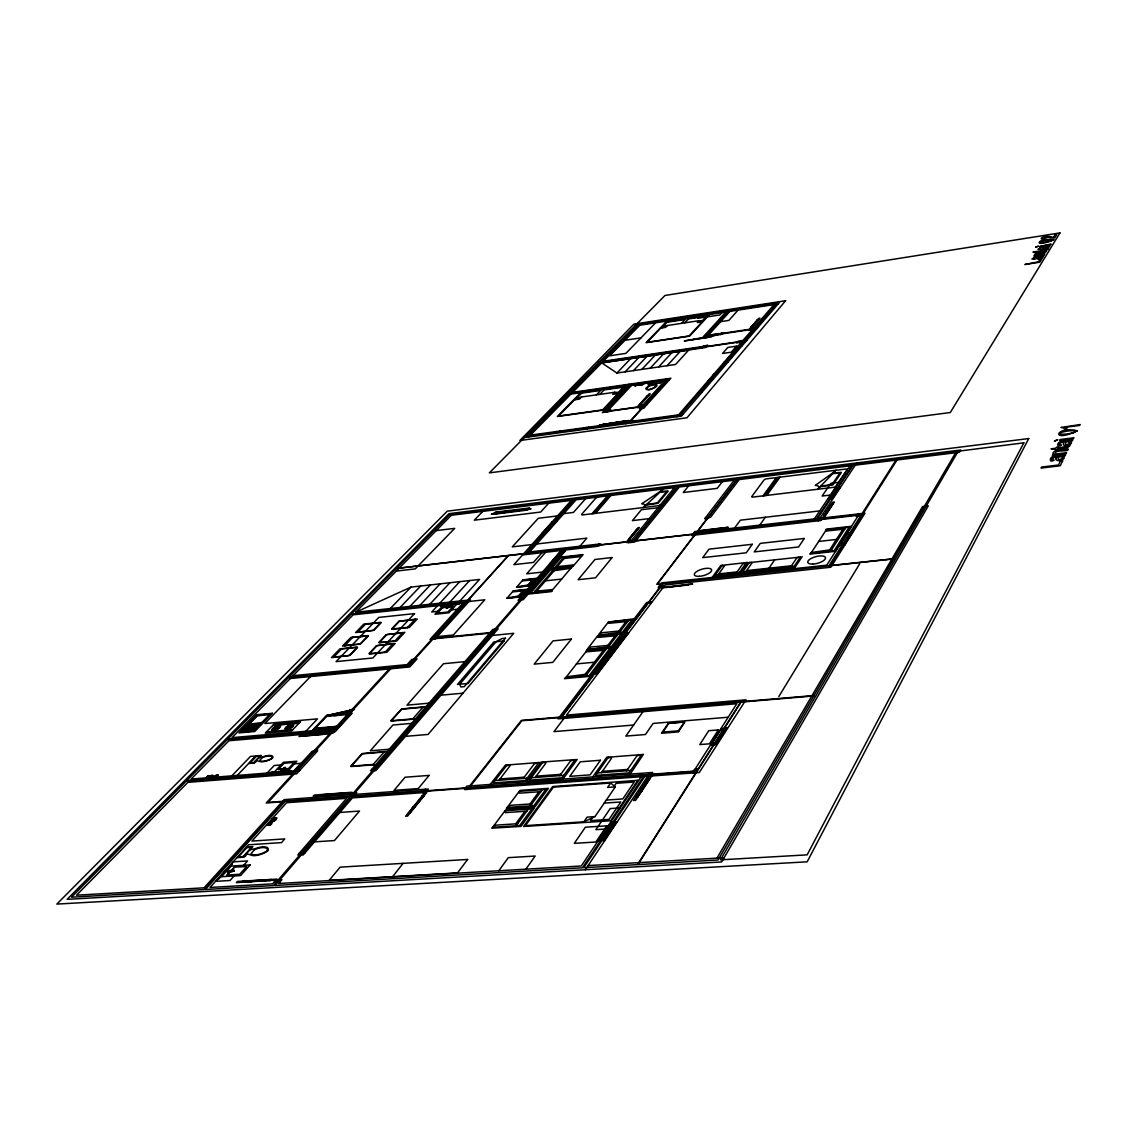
<?xml version="1.0" encoding="UTF-8"?>
<svg xmlns="http://www.w3.org/2000/svg" width="1137" height="1137" viewBox="0 0 1137 1137"><rect width="100%" height="100%" fill="white"/><g stroke="black" fill="none" stroke-linecap="round" stroke-linejoin="round"><path stroke-width="1.5" d="M1047.831 249.216L1046.168 249.5M272.795 821.44L271.047 821.937L272.752 821.298M656.731 383.439L656.589 384.704A7.874 2.288 -16 0 1 649.554 389.636A2.587 0.753 -16 0 1 648.332 389.82A7.874 2.288 -16 0 1 649.582 385.699L652.069 384.107M282.971 770.303L285.188 767.702M1067.913 445.931L1070.045 445.448L1067.785 447.523A12.038 4.207 -12.6 0 1 1065.085 447.935L1055.022 449.84L1055.363 449.143L1051.043 448.802L1055.832 448.205L1056.287 447.267L1058.092 447.04L1057.637 447.992L1067.814 446.244M447.893 606.192L449.584 605.595M1042.672 248.648A9.153 2.501 -13.1 0 0 1042.657 248.761L1042.714 248.42A19.627 5.372 -13.3 0 0 1042.8 247.425L1042.515 247.468M1056.117 458.779L1056.074 459.035A11.782 4.178 -12.6 0 0 1056.046 459.632C1058.177 462.517 1067.217 458.623 1063.266 456.221A5.259 1.862 -12.6 0 0 1065.071 455.823L1065.54 454.828A5.33 1.876 -12.6 0 1 1063.507 455.312A21.93 7.703 -12.6 0 1 1062.001 455.525L1055.761 456.292A10.617 3.766 -12.7 0 0 1054.17 456.534C1049.11 456.122 1049.138 463.868 1053.956 460.101M1036.745 258.056L1036.702 258.255A9.238 2.558 -13.1 0 0 1036.674 258.426M251.334 847.435L243.233 856.459L238.571 857.028M238.472 856.843L246.644 847.776L251.277 847.264M211.255 776.742L212.846 776.13M212.861 776.358L211.311 776.898M747.762 562.573L739.363 574.54M283.625 768.086L285.131 767.518M746.355 562.673L738.453 573.858L714.207 576.473L722.251 565.302L747.691 562.417M1047.774 249.486L1046.097 250.538A9.466 2.601 -13.1 0 1 1043.922 250.922M592.718 776.869L606.874 757.143L608.451 757.1L595.703 775.363L629.088 772.89L641.467 754.741L643.443 754.314L630.225 774.098M281.422 770.474L283.511 768.569M350.764 766.096L362.206 753.575L387.262 751.344M351.901 710.881L327.385 716.083L351.901 710.881L350.58 712.572L335.998 715.514M542.889 762.145L529.444 780.153L562.019 777.751L575.095 759.758L577.141 759.502L563.057 778.959L526.431 781.659L541.34 762.103L575.251 759.615M540.8 762.501L538.824 762.657L525.379 780.565L493.216 782.938L507.045 765.002L505.51 764.959L490.218 784.431M293.971 762.685L288.542 768.555L278.238 769.408L284.122 763.268L293.957 762.415M1061.205 427.469L1080.15 424.542L1079.709 425.437L1065.156 427.27A14.738 5.088 -12.7 0 1 1066.947 428.763L1064.801 429.019M227.599 871.397L228.821 870.899M228.921 871.113L228.281 871.567L231.522 871.269M390.872 720.616L401.588 708.948L426.02 706.589M437.702 612.928L442.89 607.442L453.066 606.319M522.65 580.112L535.655 578.79L529.87 585.456L516.44 587.26L530.482 585.768L536.962 578.278L522.906 579.884L516.88 586.891M513.043 591.141L526.147 589.762L520.263 596.555L506.732 598.346L520.874 596.868L527.469 589.236L513.299 590.828L507.258 597.948M716.992 858.122L922.59 506.533L928.261 505.88L721.682 861.945L67.111 899.367L448.973 513.668L960.68 450.01L959.372 452.27L739.277 479.558L710.611 517.193L705.423 517.818M447.651 607.968L446.614 608.409L447.95 607.513M778.831 696.526L859.7 563.767M829.1 565.657L861.263 514.89L695.631 533.992L657.385 584.077M716.338 744.55L726.699 728.177M850.362 533.822L843.839 544.14L844.976 544.012M844.421 544.879L852.025 532.855M857.838 516.312L826.784 565.16L661.549 582.897L658.55 586.848L664.008 586.266M695.361 772.663L697.606 769.124L694.451 769.365L692.945 771.71M839.873 545.39L847.52 533.352M860.396 513.725L858.89 516.099L856.232 516.397L858.179 513.981M692.717 772.862L693.471 771.682M695.005 769.323L736.776 703.746L558.068 718.882L645.93 603.434L651.444 602.866M711.137 744.948L721.554 728.59M694.21 772.89L696.555 769.209M839.646 473.447L832.099 484.419L820.559 486.224M841.295 472.722L832.924 484.874L820.004 486.792M830.678 551.118L845.743 527.611M829.754 549.811L842.929 529.288M268.247 824.012L269.27 824.268M271.189 821.099L273.264 818.441M447.608 607.798L449.755 605.865M810.908 553.293L826.301 529.814M802.182 556.59L794.194 568.656L712.132 577.468L720.759 565.53L722.251 565.302M824.95 515.644L832.44 504.373M825.121 515.615L832.611 504.359M823.785 517.946L830.394 507.997M830.522 507.798L834.359 502.028L832.625 502.241L828.774 508.012M800.533 556.76L793.143 567.917L741.637 573.446L749.425 562.346M751.927 563L745.986 571.499M684.801 722.222L678.334 731.915L661.535 733.28L668.087 723.601M639.534 791.437L633.494 800.505L635.597 800.363L641.623 791.295M639.733 791.139L650.591 774.823M636.18 796.852L647.72 779.513M636.393 796.824L647.934 779.499M651.117 774.78L652.666 772.449L466.724 786.164L464.934 788.453M828.646 508.196L820.886 520.476L691.936 535.413L694.878 531.59L728.22 527.284L699.44 530.609L698.317 532.073M823.813 515.772L831.303 504.515M823.984 515.757L831.474 504.487M637.544 796.753L649.071 779.413M637.758 796.739L649.284 779.399M641.822 790.997L651.885 775.846M790.926 566.652L796.639 558.082L798.615 557.244M831.957 497.864L838.253 488.441M604.216 840.456L616.552 821.966M647.124 776.329L649.568 772.677M832.511 498.518L839.845 487.546M585.313 869.748L647.664 776.301M818.199 520.874L856.744 462.944M678.462 730.821L684.161 722.279M641.183 776.77L581.277 865.982L278.636 883.506L281.905 879.711L236.368 882.667L237.477 881.417L251.831 880.578M814.263 519.055L850.007 465.829M598.844 840.783L611.237 822.321M828.205 499.029L835.567 488.057M662.928 732.072L668.712 723.544M768.982 568.187L774.667 559.859M592.505 817.773L590.558 820.616L609.034 819.393L620.788 801.969L604.216 803.106M614.293 786.008L616.155 783.308L634.247 782L622.82 798.941L606.291 800.093M594.964 816.622L615.33 786.875L610.654 783.009L553.421 787.159L525.408 825.633L583.892 821.795L594.964 816.622L587.09 817.148L583.892 821.795M626.658 770.787L636.407 756.546A2.118 0.91 -17.5 0 1 639.037 755.338L641.169 755.167M610.654 783.009L607.599 787.429L615.33 786.875M811.434 552.497L831.659 549.612M642.988 711.691L625.833 736.108L645.475 734.516L653.107 723.43L728.177 717.234M601.43 772.663L611.379 758.464A2.103 0.895 -17.8 0 0 610.242 757.555L608.124 757.725M736.534 572.707L742.703 563.98L746.099 563M525.877 869.194L535.172 856.033L508.296 857.653L498.816 870.757M453.094 606.547L447.921 611.99L437.816 613.113M667.959 491.369L658.096 503.279L645.873 505.141M666.339 492.037L657.385 502.852L646.484 504.572M759.573 525.379L765.357 517.264M718.2 574.682L724.553 565.771L722.038 565.629M765.499 495.547L778.774 477.327M766.75 495.391L780.01 477.17M763.012 495.846L776.315 477.625M559.788 775.647L570.078 761.548A2.089 0.881 -18.2 0 1 572.707 760.34L574.782 760.184M764.263 495.704L777.537 477.483M529.97 803.987L538.938 791.778M515.701 823.842L524.924 811.306M530.453 805.82L542.292 789.703M734.417 528.279L740.358 520.192L819.734 510.911M516.184 825.732L528.335 809.174M687.771 585.214L688.297 584.503M535.143 777.495L545.646 763.424A2.089 0.867 -18.5 0 0 544.58 762.515L542.52 762.671M508.012 807.384L508.793 806.332A1.791 0.767 -19.2 0 1 511.053 805.294L531.903 803.845M520.05 791.309L519.282 792.333A1.777 0.753 -19 0 0 520.163 793.129L540.871 791.65M493.486 827.239L494.282 826.158A1.819 0.796 -19.5 0 1 496.585 825.107L517.676 823.7M505.851 810.724L505.07 811.775A1.805 0.767 -19.2 0 0 505.937 812.6L526.872 811.164M507.145 807.469L519.239 791.338L545.76 789.462L533.964 805.579L507.372 807.426L506.306 808.322L535.214 806.446L548.446 788.339L520.149 790.386L519.268 791.352M492.605 827.324L505.027 810.752L531.846 808.933L519.723 825.505L492.847 827.281L491.752 828.205L520.973 826.4L534.575 807.796L505.965 809.771L505.07 810.766M666.509 587.474L667.049 586.763M523.247 778.475L533.836 764.434A2.089 0.867 -18.6 0 1 536.451 763.24L538.512 763.083M564.009 718.385L553.989 731.617L633.607 725.036M662.686 583.665L561.408 716.992L521.4 720.389L466.824 789.533M663.056 583.636L561.806 716.95L813.993 695.503L956.359 451.46L897.633 459.021L830.266 565.53L893.781 558.736M606.433 660.213L596.797 672.933L597.948 672.82M617.093 646.171L626.345 633.949L627.468 633.835M597.181 673.843L628.207 632.883M650.776 602.937L651.473 602.027L647.195 602.297L646.37 603.392M663.354 586.337L662.132 587.943L692.703 584.02L658.167 587.872L658.991 586.806M592.548 674.269L623.701 633.323M447.196 607.485L448.106 606.291M585.726 675.89L606.689 648.474M608.394 646.782L618.073 634.119M619.395 632.399L628.86 620.02M709.573 517.321L707.584 518.273M281.28 770.389L283.738 768.143M585.143 674.298L603.477 650.364M607.84 645.404L615.188 635.825M618.841 631.049L626.004 621.683M259.861 756.176L253.778 762.543L250.311 763.041M498.93 780.295L509.703 766.281A2.075 0.853 -18.9 0 0 508.694 765.372L506.661 765.542M250.183 762.813L256.322 756.403L259.776 755.934M722.393 481.662L717.22 488.341L683.266 492.506L688.61 485.854M587.559 648.829L597.437 636.151L621.172 633.821L611.521 646.484L587.161 649.568M598.758 634.46L608.409 622.067L631.93 619.708L622.493 632.087L598.36 635.185M565.7 677.737L587.005 650.378M588.326 648.73L590.942 647.038L609.574 645.233M598.176 636.095L597.664 637.416L616.908 635.654M599.512 634.375L602.084 632.712L620.56 630.879M609.134 622.01L608.65 623.318L627.723 621.513M465.417 788.424L464.507 789.561L699.255 772.52L745.971 699.809L566.468 715.116L664.989 584.972L830.849 567.235L864.959 513.199L694.124 532.557M392.592 876.67L403.123 863.353M1061.333 445.064C1056.486 448.817 1056.557 441.526 1061.517 441.625A10.475 3.667 -12.6 0 1 1063.067 441.383L1069.249 440.602A21.646 7.49 -12.6 0 0 1070.727 440.389A5.259 1.833 -12.6 0 0 1072.745 439.891L1072.276 440.872A5.188 1.805 -12.6 0 1 1070.5 441.255C1074.692 444.084 1064.53 447.026 1063.45 444.723A11.626 4.065 -12.5 0 1 1063.408 444.141L1063.45 443.771A24.915 8.712 -12.8 0 0 1063.536 442.194L1062.981 442.265M566.425 676.799L587.076 674.113M409.988 812.6L423.675 795.786M410.173 812.585L423.859 795.772M414.692 807.313L407.543 816.096L405.611 816.238L425.906 791.324M414.934 807.014L426.887 792.318L352.413 797.904L303.309 854.882L299.472 855.123L297.823 854.939L346.6 798.33L286.623 802.722L251.931 841.082L284.79 838.907L281.521 842.616L248.577 844.777L209.961 887.471L272.567 883.847L276.902 879.1L252.315 880.55M422.467 792.773L425.38 789.22M629.955 538.739L637.658 529.444M630.509 540.288L628.534 542.719L634.816 541.994L679.357 486.991L734.246 480.184L704.698 518.756L707.47 518.429M408.922 812.671L422.609 795.857M426.389 791.281L428.237 789.007L284.122 799.638L204.049 887.812L76.534 895.203L187.861 782.355L296.615 773.814L317.337 751.202L311.851 751.642L294.142 770.914M351.546 710.938L350.338 712.416L334.292 715.685M629.074 538.839L636.777 529.544M599.284 543.898L597.252 546.328L566.169 549.91L523.247 599.696L518.074 600.251L561.152 550.479L522.579 554.927M582.386 555.197L560.911 557.656L551.616 568.443L573.233 566.041L583.082 554.657L559.901 557.173M551.701 590.856L571.456 567.491M572.593 566.098L573.076 564.947L555.567 566.809M581.732 555.282L579.358 556.732L562.588 558.637M580.026 546.13L586.848 538.128L536.749 543.983M554.43 568.13L563.71 557.329M533.594 592.818L553.634 569.495M557.13 566.638L564.137 558.452M536.621 591.126L554.103 570.746M594.353 513.469L609.844 495.561M699.539 392.421L710.753 379.46M714.917 374.642L725.747 362.106M729.215 358.098L739.69 345.975M595.532 513.327L610.995 495.419M554.813 562.545L564.677 551.104M355.341 794.393L356.791 792.702L313.229 796.184L314.224 795.076L351.944 792.276L349.642 794.806M377.242 768.982L375.835 770.602L370.563 770.772L492.861 629.372L498.134 628.832L377.356 768.967L371.628 769.422M518.543 596.74L524.441 589.947M528.179 585.654L533.964 578.975M372.865 764.917L384.434 751.585M412.418 719.323L423.262 706.83M592.007 513.753L607.528 495.846M751.23 329.929L752.609 328.323M593.187 513.611L608.693 495.704M676.927 416.753L775.335 303.067M550.777 563L560.669 551.573M345.421 793.811L346.387 792.688M270.009 880.706L271.103 879.441M751.06 327.243L757.597 319.867M518.316 596.015L522.778 590.87M527.938 584.944L532.315 579.884M750.122 329.176L749.226 330.199L756.432 329.147M751.927 327.115L758.464 319.724M750.463 329.119L759.942 318.189L758.606 318.403L749.553 328.806L757.825 327.541M507.571 597.92L519.268 595.916M513.512 591.141L513.171 591.851L523.731 590.771M517.264 586.848L528.876 584.83M523.105 580.183L522.778 580.879L533.267 579.785M545.618 552.269L526.701 573.83L542.463 572.067M570.774 568.287L552.383 570.945M351.759 765.798L362.021 754.172M391.81 720.389L401.418 709.488M250.865 881.672L251.348 881.644M251.703 880.734L252.172 880.706M327.101 795.033L327.555 795.005M327.84 794.194L328.295 794.166M542.022 552.681L533.452 562.431L513.867 564.648L571.371 500.394L451.361 515.274L355.682 612.26L470.476 599.853L435.229 638.838L430.056 639.364L463.072 602.994L353.152 614.819L231.976 737.643L338.158 728.462L335.287 731.603L228.921 740.741L191.101 779.072L299.685 770.474M585.669 498.617L573.46 512.417L563.824 513.597M242.11 882.34L243.219 881.076M318.715 795.786L319.71 794.664M546.57 532.486L556.164 521.727M542.676 532.94L552.298 522.196M720.318 334.562L721.753 332.956M722.933 333.255L704.457 335.557M723.274 333.198L722.35 334.221L703.007 337.163L727.268 310.472M716.58 335.117L684.318 340.958L711.535 336.879L712.572 335.713M716.807 335.088L718.257 333.482M234.094 875.959L230.029 880.493L215.803 881.331L233.455 861.818L247.539 860.936L243.631 865.314M701.913 348.05L703.391 346.401M232.431 871.297L232.971 870.7C223.648 869.549 226.59 874.367 233.81 870.999M738.084 310.117L728.845 320.407L720.631 321.657M271.771 821.056L272.439 820.317A9.75 3.837 -21.2 0 0 274.898 820.019L275.879 819.948L274.06 820.942A9.821 3.894 -21.3 0 0 271.857 820.971M270.705 822.435L268.304 825.348L270.08 825.235L271.601 823.543L269.824 823.671M272.624 820.317L274.841 818.114L276.618 817.986L275.111 819.663L273.335 819.777M229.347 870.644L227.301 871.582L228.423 871.51M274.06 820.942L274.898 820.019M702.879 346.472L707.626 345.094L705.452 347.524L597.65 363.485M227.201 875.135L234.435 867.076L246.686 866.565L239.665 874.268L226.959 875.035L234.577 867.076M707.157 336.538L731.318 309.847M630.282 423.12L632.74 420.32L599.298 425.039L628.875 420.448L627.638 421.813M268.36 823.998L267.266 825.206L269.938 822.492M272.184 819.635L273.377 818.441M639.491 407.401L641.169 405.568M625.819 423.731L627.553 421.827M568.514 392.919L670.873 378.223L643.585 408.325L639.477 408.766L666.566 378.848M465.772 601.814L407.941 665.6L289.04 677.14L351.319 614.136L466.611 601.558L508.239 555.609L396.429 568.514L351.489 613.966M548.745 503.194L540.672 512.048L474.3 520.178L482.784 511.38M459.874 601.004L479.544 579.444L411.011 587.09L355.682 612.26M624.611 421.031L603.591 424.371M639.918 404.189L647.607 395.761M640.699 404.09L648.374 395.648M661.237 381.549L659.645 382.814M662.246 380.994L660.512 382.899L648.289 384.647L650.037 382.743M722.08 312.576L719.948 314.935L697.947 318.303L700.136 315.958M337.305 726.316L316.782 728.789L317.493 728.035M316.569 751.259L317.749 749.965L314.835 750.207M334.534 731.659L333.368 732.924L330.483 733.166M351.361 713.169L337.49 728.305L338.357 728.22L352.228 713.098L326.561 715.386L312.49 730.466L327.413 715.301M649.298 384.079L650.179 383.126M293.886 770.929L300.879 763.325L294.725 763.822M312.192 751.628L314.636 750.42M330.185 732.029L328.451 733.933L298.974 736.449L310.5 734.687M449.84 602.084L469.624 580.552M649.739 384.434L648.246 384.96L650.321 384.349M667.092 365.716L680.281 351.361M702.183 321.799L689.107 335.941L647.209 342.251L660.782 328.11L667.362 325.523L699.028 320.691L702.183 321.799L697.308 322.538L699.028 320.691M288.059 770.73L296.842 761.221L283.355 762.316L274.5 771.81M324.116 734.303L324.898 733.464M290.361 771.213L290.944 770.573L270.606 772.776M641.254 384.249A6.651 1.919 -16 0 0 640.756 384.931L639.648 385.088A6.637 1.919 -16.1 0 0 640.486 384.349M641.737 384.292L641.225 384.832L643.727 384.008L640.373 384.363M642.377 383.865L641.794 384.747M437.518 605.737L431.719 611.99L437.603 611.365M439.82 603.164L459.746 581.647M642.22 384.69L643.315 383.51M658.65 366.938L671.953 352.569M642.661 384.633L643.826 383.624M637.118 384.946L634.617 385.784L638.667 384.661M638.98 384.32L638.241 385.116L640.756 384.931M639.889 384.889L640.628 384.079M394.667 641.254L402.768 632.57M407.33 627.681L415.275 619.182M384.889 652.439L393.132 643.613M429.843 604.244L449.911 582.741M650.222 368.175L663.653 353.792M635.754 384.818L635.185 385.699M635.611 385.628L636.706 384.448M636.038 385.571L637.217 384.576M267.124 773.046L274.216 765.471L280.896 764.945M303.266 736.08L304.048 735.241M606.689 411.964L633.21 383.638M607.3 411.878L609.02 410.045M586.791 429.061L588.568 427.157M628.974 384.249L602.354 412.575L609.46 411.523L610.754 409.803L604.074 410.727M305.853 731.247L317.465 718.868L264.836 723.53L310.543 676.543M585.228 428.279L585.939 427.526M617.917 393.644L602.624 409.874L558.565 416.028L574.398 399.826L581.519 396.984L614.804 392.251L617.917 393.644L612.786 394.368L614.804 392.251M684.772 322.865L688.425 318.971L706.688 316.171L702.709 320.478L699.738 320.932M625.62 386.239L603.15 410.13L557.357 416.512L580.68 392.677M419.894 605.325L440.104 583.835M641.837 369.397L655.367 355.014M633.494 370.605L647.109 356.222M378.934 642.362L386.097 634.773M391.725 628.832L398.746 621.399M379.545 642.306L386.708 634.716M392.322 628.775L399.343 621.342M369.056 653.519L376.347 645.802M369.667 653.462L376.958 645.745M681.546 323.363L685.213 319.469L667.106 322.254L662.97 326.546L665.898 326.106M410.002 606.391L430.369 584.93M625.165 371.827L638.88 357.43M234.236 870.956L234.137 870.175L232.332 870.629M240.66 731.83L256.976 715.358L270.535 713.837M616.894 373.035L675.563 364.48L688.638 350.125L601.729 362.874L616.894 373.035L630.665 358.624M349.5 655.31L356.89 647.607M360.457 643.727L367.706 636.166M373.391 630.239L380.497 622.82M368.303 636.095L360.287 644.125L342.507 646.043L350.892 637.416L368.075 635.654M373.988 630.168L381.094 622.763M599.81 394.383L604.074 389.92L623.261 387.177L618.613 392.109L615.487 392.563M350.111 655.253L357.487 647.55M237.235 775.42L255.839 755.977L250.481 756.418L231.834 775.846M667.362 325.523L665.586 327.385L660.782 328.11M400.125 607.456L420.647 586.01M596.413 394.866L600.706 390.403L581.675 393.132L576.857 398.064L579.941 397.623M555.325 433.353L557.144 431.463M559.02 431.861L559.759 431.108M1035.04 258.98L1031.927 259.051L1035.267 256.763A8.329 2.317 -13.2 0 1 1036.503 256.55L1041.393 255.782A17.24 4.747 -13.2 0 0 1042.558 255.583A4.178 1.151 -13.2 0 0 1044.15 255.185L1043.766 255.825A4.122 1.137 -13.2 0 1 1042.359 256.152C1045.031 257.374 1040.099 259.193 1038.763 259.037M390.289 608.522L411.011 587.09M1041.037 249.316L1037.953 249.401L1041.236 247.155A8.243 2.26 -13.2 0 1 1042.458 246.942L1042.288 247.511M655.608 322.809L625.89 353.38L609.688 355.796L639.804 325.239M214.41 777.225L216.513 775.391M215.163 776.443L218.162 775.064L216.954 776.301M214.907 777.566L217.053 775.349M217.593 775.306L216.272 777.012L212.377 777.196M333.439 657.413L341.953 648.63M344.511 645.844L352.868 637.217M357.572 632.357L365.773 623.915M836.05 470.249L817.617 489.265A9.238 3.198 -14.9 0 0 815.243 485.414L834.999 471.329M209.535 777.125A9.267 3.425 -21.3 0 0 210.615 775.804L212.548 775.136L212.008 775.69A9.281 3.439 -21.2 0 0 210.487 777.04M270.734 714.349L254.589 730.821L240.916 732.342M210.118 777.566L211.581 776.059L213.657 775.889L212.193 777.395M581.519 396.984L579.458 399.115L574.398 399.826M249.586 731.148L256.28 724.312M249.927 731.119L256.621 724.269M250.979 731.02L257.658 724.184M251.32 730.992L258 724.155M207.232 777.068L208.227 776.059M252.357 730.906L259.051 724.056M206.607 778.22L208.767 776.017M252.712 730.878L261.027 723.331M207.9 777.736L210.643 777.026M208.298 776.983L209.862 775.718L206.522 777.125L210.004 775.917L207.517 776.116M269.099 715.045L253.75 730.778L241.598 731.844L257.346 715.912L268.915 714.533M244.199 731.617L250.907 724.781M245.35 731.517L252.059 724.681M245.691 731.489L252.4 724.653M246.729 731.389L253.778 724.525M248.193 731.262L254.887 724.425M248.534 731.233L255.242 724.397M243.858 731.645L250.566 724.809M281.692 770.317L282.587 769.991M528.591 437.006L640.188 323.889M261.794 722.535L249.955 724.113M449.328 605.922L447.253 607.513M663.624 488.896L643.229 507.557A8.94 2.999 -16.4 0 0 641.765 503.748L662.459 489.962M668.215 723.459L684.517 721.753M376.404 645.745L395.179 643.4L386.935 652.24L369.354 653.988M349.983 655.367L331.421 657.612L339.949 648.829L357.26 647.095M272.311 819.635L275.538 819.18M386.182 634.702L404.8 632.357L396.699 641.041L379.204 642.817M398.817 621.328L417.279 618.969L409.348 627.482L391.967 629.273M373.888 630.268L355.597 632.57L363.797 624.114L380.824 622.337M448.419 605.936L449.286 605.666M638.809 384.761L639.804 384.477M639.847 384.69L638.937 384.96M288.471 768.612L278.394 769.65M650.25 383.055L650.975 382.814M232.787 870.629L234.179 871.013L231.607 871.454M271.658 730.068L273.235 729.385M279.034 726.898L280.612 726.216M284.847 728.916L286.425 728.234M292.223 725.733L293.801 725.051M446.656 607.684L446.244 608.38M1045.599 250.069L1032.95 252.101L1036.034 252.57L1043.908 250.95M284.449 768.37L285.515 767.361L283.397 768.47M1073.271 432.756L1069.05 433.666A32.746 11.199 -12.6 0 1 1065.824 434.092L1060.849 434.277M258.838 757.825L263.144 756.801A8.997 3.354 -20.8 0 1 272.88 757.668A2.956 1.109 -20.7 0 1 272.155 758.422A8.968 3.34 -20.7 0 1 259.009 761.165L256.067 760.738M249.913 849.879L255.569 848.572A11.839 4.775 -21.7 0 1 268.289 850.106A3.894 1.563 -21.6 0 1 267.351 851.172A11.811 4.747 -21.6 0 1 250.097 854.654L246.246 853.944M1045.727 248.633L1047.717 247.639L1046.594 246.928A4.889 1.336 -13.2 0 0 1044.832 247.127L1044.178 247.212M1042.146 247.525L1040.625 247.923A3.454 0.952 -13.2 0 0 1040.895 249.415M1036.319 257.133L1034.713 257.516A3.482 0.966 -13.2 0 0 1034.897 259.065M1045.372 249.273L1042.743 249.074M1042.601 246.914L1047.305 246.175A17.069 4.647 -13.1 0 0 1048.456 245.976A4.136 1.137 -13.1 0 0 1050.048 245.578L1049.664 246.203A4.093 1.123 -13.1 0 1 1048.257 246.53C1050.929 248.463 1044.605 249.543 1044.462 248.662M636.265 324.486L779.456 302.442L681.461 416.128L524.285 437.589M281.535 770.943L281.834 770.588M634.759 326.006L778.149 303.963M757.285 319.909L758.635 319.71M624.98 340.276L640.984 337.86M750.889 327.271L752.239 327.072M688.34 340.29L707.64 337.362M1036.518 257.104L1036.788 257.061A19.826 5.5 -13.3 0 1 1036.702 258.071M599.27 361.85L706.93 345.875M747.151 339.906L738.069 341.256L736.634 342.905L745.744 341.555M737.97 346.231L742.262 345.591M737.117 347.226L738.823 346.97M728.362 357.331L730.096 357.075M727.481 358.354L731.802 357.714M723.999 362.362L728.348 361.737M723.104 363.399L724.852 363.144M598.559 496.968L595.916 498.02L581.774 514.194A2.189 0.725 -16.9 0 0 581.632 514.421M566.78 394.667L669.295 379.985M714.079 373.831L715.827 373.59M713.155 374.897L717.546 374.258M708.991 379.715L713.396 379.076M708.067 380.781L709.829 380.525M647.294 395.804L648.687 395.605M698.715 391.583L700.491 391.327M697.763 392.677L702.225 392.052M639.605 404.246L641.012 404.047M646.882 404.758L637.999 406.008L648.872 394.07L650.265 393.871L637.445 407.629L640.813 407.217M640.06 408.041L644.466 407.43M526.161 435.698L683.11 414.223M556.419 432.216L587.857 427.924M1059.101 450.224L1068.311 449.087L1067.856 450.039C1067.657 451.631 1053.232 449.726 1055.662 453.606A2.459 0.867 -12.7 0 0 1056.145 453.72L1057.311 453.762A9.38 3.297 -12.6 0 0 1059.03 453.606L1066.577 452.697L1066.108 453.649L1052.308 455.326L1054.454 454.175A5.188 1.833 -12.7 0 1 1053.189 452.995M660.611 491.653L667.874 490.928M1065.284 441.98L1066.136 441.881A6.211 2.175 -12.6 0 1 1068.41 441.724M660 492.207L666.254 491.61M833.336 473.063L841.181 472.324M832.781 473.617L839.561 473.02M436.238 530.595L454.701 528.364L415.261 568.884L396.316 571.072M557.457 515.942L538.298 518.273L512.29 546.869L531.832 544.58M838.893 482.386L830.749 483.367L822.165 496.03L830.38 495.05M1057.978 456.932L1058.845 456.832M658.067 507.713L641.424 509.717L632.414 520.618L649.184 518.628M551.815 522.253L556.647 521.67M835.041 488.114L840.371 487.475M551.616 522.949L555.339 522.636M834.942 488.981L839.319 488.313M550.251 524.484L551.218 524.356M837.216 490.004L838.282 489.876M228.878 870.572L227.215 871.312L227.627 871.951M544.751 530.624L545.717 530.51M833.023 496.272L834.089 496.144M543.372 532.173L547.394 531.548M828.845 498.077L833.037 497.736M542.193 532.997L547.053 532.429M827.665 499.1L833.051 498.461M1036.773 258.739C1036.916 259.932 1043.894 257.332 1040.767 256.55A4.932 1.364 -13.2 0 0 1038.891 256.749L1038.223 256.834A15.591 4.321 -13.3 0 1 1038.252 257.744L1038.28 258.056M831.09 504.544L832.824 504.331M636.478 529.586L637.829 529.43M829.001 507.983L828.873 508.182M830.308 507.827L830.166 508.026M281.621 770.815L281.479 770.659M1055.619 457.216L1056.145 457.159A25.241 8.954 -12.9 0 1 1056.06 458.779M823.6 515.8L825.348 515.601M628.903 538.853L630.268 538.696M695.403 533.864L633.494 541.013L677.879 486.309L737.387 478.919L656.888 584.29L893.682 558.907M695.275 534.035L565.416 549.015L352.029 796.227L468.444 787.671M597.536 545.987L599.569 545.746L600.848 543.856L529.657 551.942L576.118 499.797L674.426 487.602L631.66 540.16L627.326 540.786L638.028 527.682L639.378 527.525L626.757 542.619L628.818 542.377M560.157 551.63L565.174 551.047M259.421 724.027L249.159 724.923M559.958 552.383L560.967 552.269L551.488 562.175M560.825 552.426L563.838 552.085M558.565 554.003L559.56 553.89M826.173 529.146L851.499 526.275L835.581 551.303L809.786 554.131M552.909 560.527L553.918 560.413M825.689 529.885L849.112 527.227L834.117 550.749L810.283 553.364M552.639 561.891L555.666 561.55M844.805 529.075L825.945 531.036M550.265 563.057L555.325 562.474M846.951 533.424L852.594 532.784M846.866 534.376L851.485 533.708M849.282 535.527L850.405 535.413M572.01 567.434L550.564 569.836L530.482 593.159L552.269 590.799M818.683 541.439L836.391 539.464M844.933 542.406L846.07 542.278M840.541 544.339L843.938 543.969M839.305 545.447L844.99 544.822M545.433 580.851L561.664 579.074M749.226 562.63L800.334 557.059M534.887 591.311L552.284 589.563M551.63 591.567L528.051 594.111L549.455 569.296L573.375 566.084M746.611 570.603L791.523 565.757M718.783 573.872L737.117 571.897M742.759 571.84L794.209 566.297M468.998 601.487L484.788 599.796L453.379 634.972L437.233 636.621M715.272 574.995L739.491 572.394M459.86 603.52L440.232 605.737L459.76 603.633M448.134 606.248L446.614 607.897L447.466 607.854M442.563 607.613L453.151 606.476M451.574 609.873L457.387 609.261M666.58 587.388L687.885 585.058M365.46 624.227L380.298 622.664M399.94 621.086L414.977 619.509M357.885 632.044L372.794 630.481M392.521 628.946L407.629 627.368M352.555 637.53L367.521 635.981M387.319 634.46L402.47 632.897M750.917 562.445L751.813 562.531M344.824 645.518L359.846 643.983M379.744 642.476L394.965 640.927M634.247 618.77L608.451 622.067M341.64 648.957L356.691 647.436M377.569 645.489L392.833 643.94M492.42 635.455L513.725 633.309L428.08 734.445L405.468 736.35M333.752 657.087L348.888 655.566M369.866 653.647L385.201 652.112M623.673 632.684L597.479 636.151M623.133 633.38L628.761 632.826M622.266 634.531L627.894 633.977M624.895 635.881L626.018 635.768M293.104 675.676L407.16 664.591L411.793 659.474L417.037 658.963L409.817 666.936L290.319 678.505M618.571 644.21L619.708 644.096M613.838 646.299L618.23 646.058M587.047 649.582L612.701 647.095M464.919 661.649L443.487 663.724L407.003 705.153L428.962 703.192M617.633 646.839L616.496 646.953L607.044 659.417L608.196 659.304M612.942 647.479L616.339 647.138M586.379 650.435L610.114 648.147L589.208 675.563L565.075 677.794M615.003 648.914L616.14 648.801M605.381 650.179L586.337 651.814M608.551 657.413L609.702 657.314M603.761 659.531L607.201 659.218M602.283 660.796L607.584 660.1M576.459 663.909L594.395 662.217M604.927 662.217L606.064 662.104M598.332 670.901L599.483 670.787M593.486 673.047L596.953 672.734M591.979 674.326L597.749 673.786M564.378 678.69L590.501 676.288M440.943 695.19L463.029 693.186M402.242 709.133L422.85 707.299M350.338 714.263L326.376 716.395L315.347 728.22L339.466 726.131M274.784 724.141L299.344 721.967M283.98 724.056L288.471 723.658M273.804 725.15L298.377 722.99M272.624 725.534L298.96 723.217M392.08 720.659L412.83 718.854M266.484 731.901L292.905 729.599M415.204 719.081L391.085 721.085M313.812 729.883L337.959 727.794M313.585 730.139L337.732 728.05M411.466 723.402L392.947 724.994L370.292 750.79L389.081 749.255M310.856 734.658L330.668 732.967M303.877 735.44L324.798 733.564M303.366 735.98L324.287 734.104M669.281 723.288L683.905 722.08M255.029 761.833L255.939 761.747L254.29 762.899L254.674 762.188M362.874 753.788L384.008 752.069M662.303 732.129L679.102 730.778M720.915 728.646L727.339 728.121M725.974 729.329L724.681 729.428L715.784 743.47L717.077 743.371M720.673 729.982L724.539 729.67M723.217 731.759L724.496 731.645M283.88 768.086L284.648 768.029M283.653 768.513L283.17 769.92M210.615 775.804L212.008 775.69M212.804 776.77L215.561 776.543M270.62 772.421L291.058 770.801L270.507 772.549M206.181 777.807L210.317 777.367M352.029 766.096L373.306 764.405M375.722 764.689L350.949 766.537M717.276 741.111L718.57 741.011M712.046 743.541L715.94 743.228M710.497 745.005L716.978 744.493M507.045 765.002L538.981 762.515M608.48 757.185L641.609 754.598M536.124 776.173L560.754 774.325M499.939 778.973L524.242 777.168M602.354 771.327L627.581 769.451M495.05 780.579L527.17 778.191M531.221 777.779L563.753 775.363M597.394 772.961L630.737 770.474M319.483 794.919L346.174 792.944M318.943 795.53L345.634 793.555M422.182 795.886L424.101 795.744M647.465 779.527L649.54 779.385M339.878 812.458L359.505 811.065L334.463 840.556L314.523 841.863M413.243 807.142L412.29 807.483L413.015 807.426M414.692 807.043L415.417 806.986L414.451 807.327M639.989 791.125L639.008 791.48L639.79 791.423M641.566 791.011L642.348 790.954L641.367 791.309M274.628 818.356L276.788 818.199L273.548 819.55M274.401 818.583L276.192 818.469M273.15 818.782L274.301 818.711M271.999 819.095L275.865 818.825M270.848 821.127L273.477 820.942L272.212 822.335L269.597 822.52M408.481 812.713L410.414 812.571M635.924 796.866L638.028 796.71M269.597 823.913L271.771 823.756L268.517 825.121M269.384 824.154L271.175 824.027M266.968 824.652L270.848 824.396M267.692 824.837L268.844 824.751M268.73 824.879L270.521 824.751M620.29 807.881L610.214 808.563L595.902 829.655L606.12 829.001M1039.204 258.369L1038.479 258.312M610.569 822.364L617.22 821.923M246.558 847.008L252.869 846.596L243.261 857.255L236.937 857.668M615.685 823.273L614.35 823.359L603.761 839.191L605.111 839.12M610.185 823.884L614.179 823.614M612.601 825.974L613.937 825.888M244.881 855.479L246.061 855.394L243.886 856.985L244.412 855.99M298.903 853.432L304.887 853.048M605.552 836.534L606.888 836.448M599.91 839.177L603.946 838.935M598.176 840.826L604.884 840.414M231.863 864.063L218.631 878.958M231.877 864.305L218.858 878.702M242.963 881.36L270.961 879.597M242.352 882.056L270.251 880.422M274.202 881.957L280.27 881.601M588.085 865.584L724.141 857.71M229.29 870.828L231.92 870.828M1051.427 239.722L1047.66 240.063A27.117 7.433 -13.2 0 0 1045.13 240.475L1041.833 241.229A2.672 0.725 -13.2 0 0 1040.725 242.664M1040.838 242.607L1044.747 242.266A25.881 6.978 -13.1 0 0 1047.276 241.854L1050.588 241.101A2.771 0.753 -13.1 0 0 1051.54 239.665M1068.382 441.739C1073.044 442.705 1064.886 446.4 1065.412 443.402A19.599 6.85 -12.8 0 0 1065.341 441.966M1047.888 237.022C1035.636 242.593 1041.904 233.81 1052.308 237.192A7.419 2.004 -13.1 0 0 1053.487 237.391L1054.951 235.032L1056.671 234.762L1054.738 237.931L1050.19 237.59M1074.294 430.639L1069.476 430.852A34.451 12.052 -12.6 0 0 1066.264 431.264L1062.057 432.174A3.383 1.165 -12.6 0 0 1060.693 434.348M276.447 728.746L276.518 728.874A2.061 0.753 -20.4 0 0 278.082 727.538M1053.772 460.229A4.434 1.578 -12.7 0 1 1053.359 457.742M1053.345 457.714A3.013 1.066 -12.7 0 1 1055.506 457.273M1058.035 456.918A19.855 7.049 -12.8 0 1 1058.05 458.41C1057.978 461.508 1065.81 457.301 1061.233 456.719A6.282 2.231 -12.6 0 0 1058.831 456.861M1057.438 450.465A10.844 3.837 -12.7 0 1 1059.101 450.224M1053.26 452.981A4.96 1.748 -12.7 0 1 1057.382 450.366M1061.148 445.207A4.377 1.535 -12.6 0 1 1060.722 442.776A2.985 1.038 -12.6 0 1 1062.839 442.307M1074.437 430.568A3.51 1.208 -12.6 0 1 1073.342 432.813M1061.304 427.427A11.938 4.122 -12.7 0 1 1064.587 429.075M847.079 469.538A2.246 0.767 -14.6 0 1 847.008 469.723L835.937 486.195A2.288 0.796 -14.7 0 1 833.179 487.375L753.319 497.025A2.246 0.767 -15.4 0 1 751.87 496.784M847.037 469.311A2.246 0.767 -14.6 0 0 845.502 469.084L766.75 478.805A2.217 0.753 -15.3 0 0 764.05 479.956L751.927 496.343A2.246 0.767 -15.4 0 0 751.827 496.585M349.258 710.44A4.25 1.578 -19.8 0 1 353.778 709.474M349.699 710.341A3.994 1.478 -19.8 0 1 353.337 709.559M291.271 726.387A2.061 0.753 -20.3 0 1 289.608 727.68A2.061 0.753 -20.3 0 1 287.462 727.808M287.377 727.566A2.061 0.753 -20.3 0 1 289.082 726.273A2.061 0.753 -20.3 0 1 291.186 726.173M276.405 728.845A2.061 0.753 -20.4 0 1 274.273 728.959M274.188 728.718A2.061 0.753 -20.4 0 1 275.865 727.438A2.061 0.753 -20.4 0 1 277.982 727.31M673.857 488.228A2.175 0.725 -16.1 0 1 673.744 488.441M672.493 487.787A2.175 0.725 -16.1 0 1 673.786 487.944M581.703 514.706A2.189 0.725 -16.9 0 0 582.926 514.862L657.826 505.78A2.203 0.739 -16.3 0 0 660.569 504.629M1047.93 236.993A26.89 7.319 -13.3 0 1 1050.034 237.576M1044.221 247.212A15.435 4.235 -13.3 0 1 1044.207 248.108M1036.077 254.503L1037.768 254.901A7.376 2.032 -13.2 0 0 1039.104 254.731L1044.988 253.807L1033.831 256.095L1035.523 255.299A4.079 1.123 -13.2 0 1 1034.769 254.304A4.079 1.123 -13.2 0 1 1037.939 252.883A8.513 2.359 -13.2 0 1 1039.204 252.627L1046.41 251.49L1036.077 254.503M1077.336 430.795C1050.19 443.856 1055.15 425.465 1077.336 430.795M1053.8 239.68C1031.984 249.003 1036.731 237.349 1053.8 239.68M354.346 709.417L326.859 715.571L354.346 709.417M1062.64 460.84L1060.267 465.772L1041.037 468.074L1041.563 467.037L1058.49 465.005L1060.38 461.11L1062.64 460.84M1073.74 437.816L1073.3 438.74L1059.67 440.431L1060.125 439.507L1073.74 437.816M1057.609 439.82L1054.496 441.071L1057.609 439.82M1028.743 438.555L807.171 861.818L56.85 904.086L447.267 511.167L1028.743 438.555M1023.854 442.819L807.156 854.853L720.432 859.842L958.164 451.247L1023.854 442.819M813.765 695.958L718.072 859.984L637.928 864.603L741.04 702.126L813.765 695.958M1059.954 232.914L950.29 412.518L489.351 472.878L665.003 295.464L1059.954 232.914M448.149 606.049L448.22 605.964M1040.028 259.307L1038.493 261.794L1024.863 264.509L1039.858 262.192L1041.79 259.037L1040.028 259.307M1050.872 244.242L1039.815 246.502L1050.872 244.242M1038.209 246.217L1035.764 247.141L1038.209 246.217M896.567 459.163L861.675 514.222L816.835 519.396L853.574 464.493L896.567 459.163M696.697 771.369L637.487 864.632L583.764 867.716L645.731 775.107L696.697 771.369M740.628 702.169L697.009 770.872L469.254 787.614L521.84 720.759L740.628 702.169M718.314 729.94L709.46 743.825L699.795 744.579L708.735 730.707L718.314 729.94M804.314 538.441L798.586 546.982L754.272 551.9L760.255 543.387L804.314 538.441M644.437 775.207L582.4 867.801L274.983 885.496L351.617 796.696L644.437 775.207M852.878 464.578L815.883 519.808L695.887 533.665L737.714 478.876L852.878 464.578M606.76 825.832L595.873 842.005L574.299 843.356L585.37 827.21L606.76 825.832M637.829 780.337L610.64 820.772L523.56 826.5L552.696 786.52L637.829 780.337M600.435 760.269L590.103 774.851L569.779 776.358L580.282 761.804L600.435 760.269M752.282 544.282L746.242 552.795L702.723 557.627L709.019 549.157L752.282 544.282M467.62 859.458L457.543 872.903L329.176 880.336L340.134 867.147L467.62 859.458M571.414 639.051L552.809 662.374L534.191 664.136L553.065 640.87L571.414 639.051M677.553 486.352L633.138 541.056L526.758 553.335L575.18 499.072L677.553 486.352M612.132 557.528L595.546 577.809L578.122 579.714L594.949 559.475L612.132 557.528M429.09 775.406L418.274 788.581L394.07 790.371L405.056 777.239L429.09 775.406M785.61 300.736L686.99 417.776L519.851 440.516L633.892 324.13L785.61 300.736M505.468 638.184L464.294 686.634L460.883 686.947L459.689 684.232L496.03 641.737L502.142 638.525L505.468 638.184M504.132 640.927L468.018 683.465L457.472 684.446L493.856 641.95L504.132 640.927M350.068 796.81L273.349 885.581L205.342 889.504L285.017 801.585L350.068 796.81M491.667 632.968L350.48 796.341L268.119 802.395L391.526 667.888L408.311 666.268L433.083 638.923L491.667 632.968M564.08 549.171L492.136 632.414L433.581 638.369L508.566 555.567L564.08 549.171M744.01 341.242L679.898 415.446L629.514 422.339L668.613 379.161L570.134 393.288L600.563 362.49L744.01 341.242M754.613 328.977L744.294 340.915L600.862 362.177L637.701 324.884L728.021 310.984L704.912 336.438L754.613 328.977M776.614 303.508L755.067 328.451L706.503 335.728L729.101 310.827L776.614 303.508M736.463 346.174L731.247 352.2L722.549 353.465L727.822 347.453L736.463 346.174M250.126 864.902L240.618 875.561L221.473 876.712L231.081 866.081L250.126 864.902M573.915 499.228L525.45 553.477L396.586 568.358L449.683 514.649L573.915 499.228M254.66 849.581L251.007 853.645A11 4.42 -21.6 0 0 266.015 851.556A3.894 1.563 -21.6 0 0 267.493 849.879A11.029 4.449 -21.7 0 0 254.66 849.581M643.386 406.463L628.917 422.424L527.667 436.253L569.907 393.516L629.884 384.917L604.614 411.85L643.386 406.463M667.831 379.474L643.627 406.193L605.452 411.509L630.452 384.832L667.831 379.474M283.88 801.67L204.163 889.56L71.503 897.207L185.928 781.446L293.758 772.961L266.186 802.978L283.88 801.67M456.648 604.301L448.944 612.772L434.945 614.25L442.734 605.808L456.648 604.301M332.629 730.622L294.568 772.066L186.795 780.579L227.187 739.718L332.629 730.622M390.133 668.03L333.013 730.21L227.599 739.292L288.301 677.894L390.133 668.03M708.863 315.319L689.633 336.14L646.086 342.692L666.097 321.885L708.863 315.319M530.823 508.864L491.312 514.336L495.036 512.602L530.823 508.864M529.558 507.941L527.596 510.058L493.458 514.279L495.462 512.162L529.558 507.941M414.508 613.61L372.865 657.968L336.083 661.606L378.792 617.419L414.508 613.61M300.509 721.583L291.726 730.849L265.291 733.138L274.202 723.914L300.509 721.583M262.462 757.526L259.705 760.44A8.357 3.113 -20.7 0 0 271.132 758.706A2.956 1.109 -20.7 0 0 272.269 757.512A8.371 3.127 -20.8 0 0 262.462 757.526M261.084 755.48L253.807 763.098L248.975 763.495L256.266 755.878L261.084 755.48M215.803 775.448L214.808 776.472L218.304 775.249L215.803 775.448M272.397 713.297L254.617 731.532L238.983 732.896L256.919 714.69L272.397 713.297M655.409 384.86L650.748 385.528A7.334 2.132 -16 0 0 648.275 389.536A2.587 0.753 -16 0 0 650.193 389.266A7.319 2.132 -16 0 0 655.409 384.86M288.059 728.604A3.411 1.251 -20.3 0 0 292.522 725.818A3.411 1.251 -20.3 0 0 287.391 726.543A3.411 1.251 -20.3 0 0 288.059 728.604M287.732 729.002A4.264 1.563 -20.3 0 0 293.332 725.534A4.264 1.563 -20.3 0 0 286.908 726.429A4.264 1.563 -20.3 0 0 287.732 729.002M274.529 730.153A4.25 1.549 -20.4 0 0 280.128 726.685A4.25 1.549 -20.4 0 0 273.733 727.581A4.25 1.549 -20.4 0 0 274.529 730.153M274.856 729.755A3.411 1.236 -20.4 0 0 279.332 726.984A3.411 1.236 -20.4 0 0 274.216 727.694A3.411 1.236 -20.4 0 0 274.856 729.755M699.34 576.317A8.997 3.297 -16.1 0 0 711.634 569.864A8.997 3.297 -16.1 0 0 697.947 570.774A8.997 3.297 -16.1 0 0 699.34 576.317M812.713 564.066A9.181 3.439 -15 0 0 825.533 557.727A9.181 3.439 -15 0 0 811.662 558.182A9.181 3.439 -15 0 0 812.713 564.066"/></g></svg>
